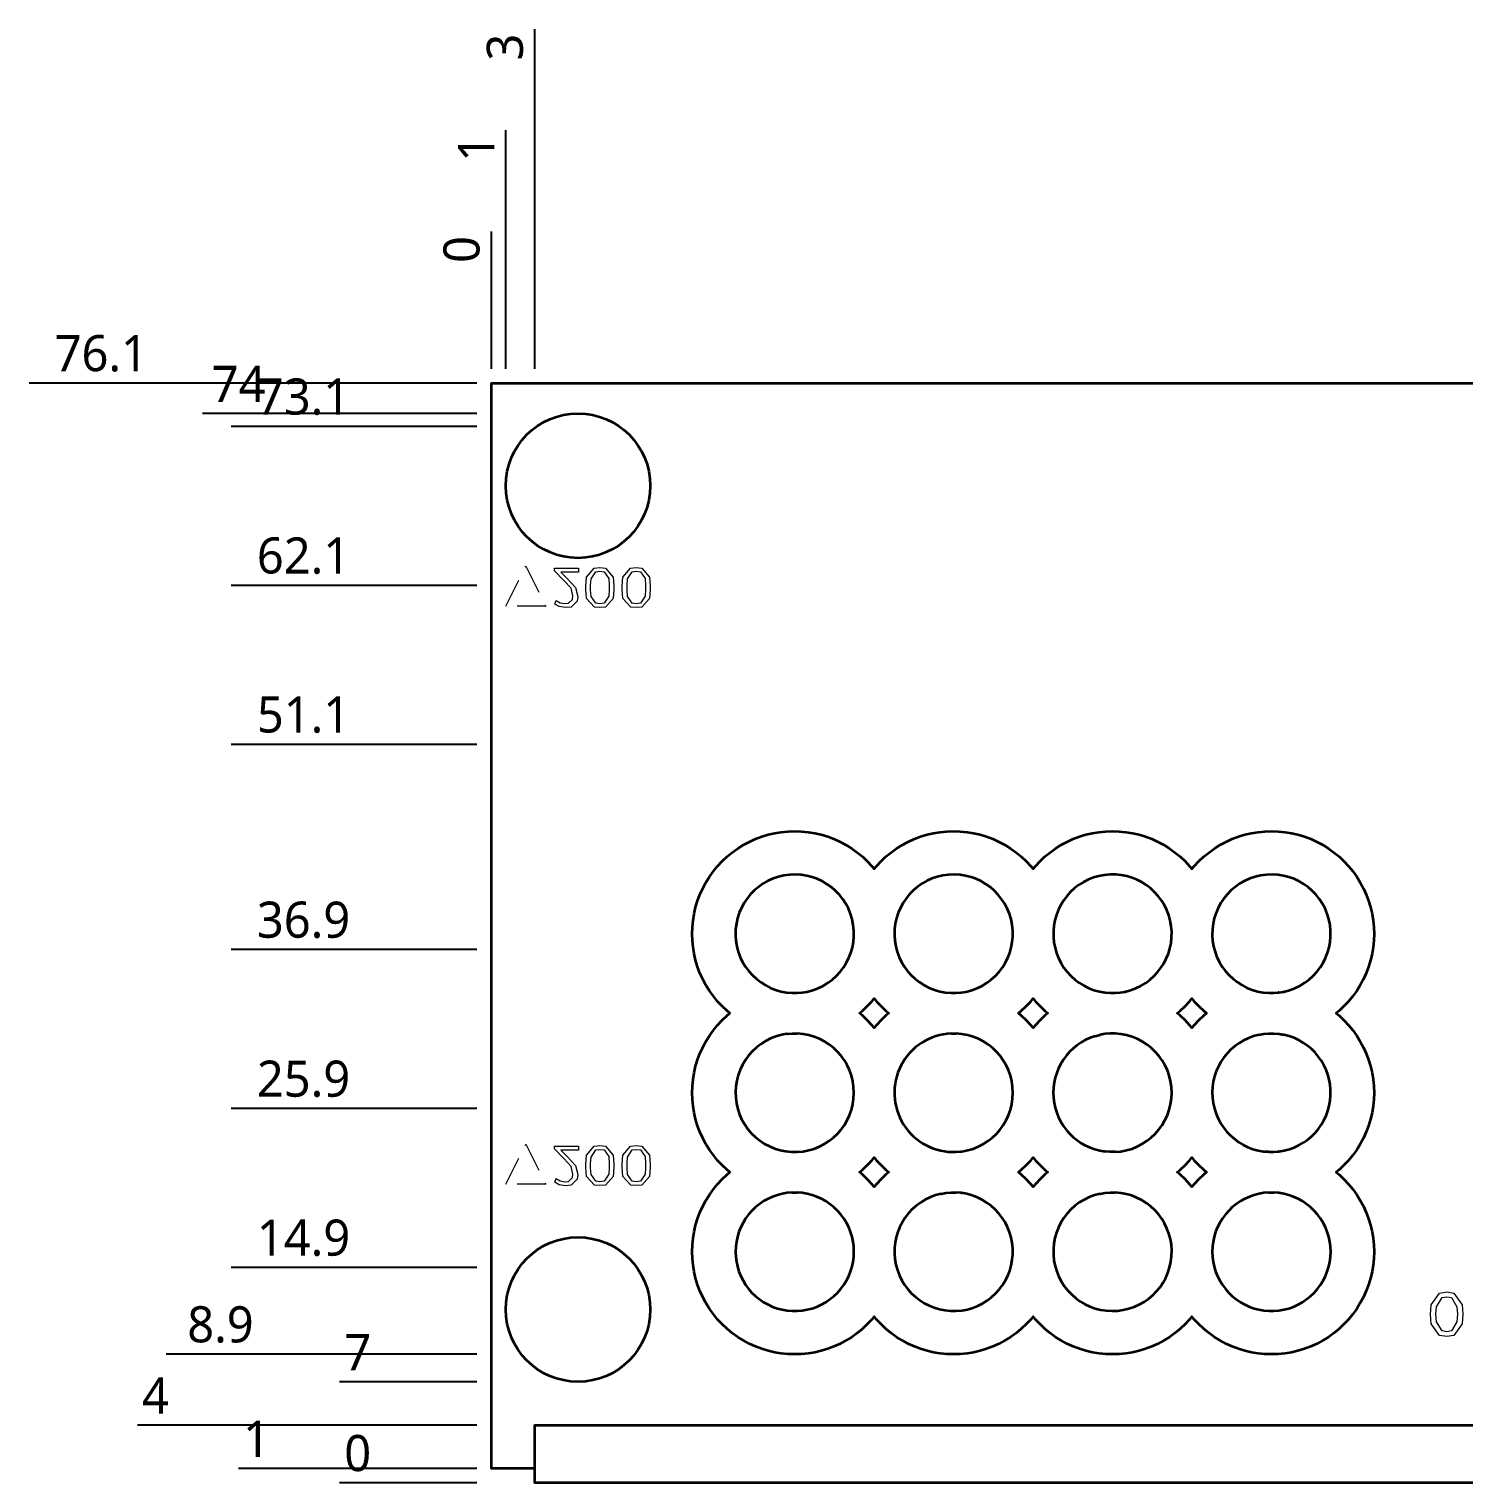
# Model space of a CAD drawing. Header units: millimetres. Extents: x -32 to 469, y -279 to 148.
# Drawn here: x -32 to 67.3, y 47 to 147.6 of the extents above; entities that cross this region are included whole.
import ezdxf

# ---------------------------------------------------------------- set-up
doc = ezdxf.new("R2010")
doc.units = ezdxf.units.MM
doc.linetypes.add('HIDDEN', pattern=[3, 2, -1])
for name, color, linetype, lineweight in [('DIM', 4, 'CONTINUOUS', 13), ('HIDDEN', 8, 'HIDDEN', 18), ('VISIBLE', 7, 'CONTINUOUS', 35)]:
    doc.layers.add(name, color=color, linetype=linetype, lineweight=lineweight)
doc.styles.add('KR', font='malgun.ttf')
doc.dimstyles.new('TOCCATA', dxfattribs={"dimtxt": 2.5, "dimasz": 2, "dimexe": 1.2, "dimexo": 1, "dimgap": 0.8, "dimtad": 1, "dimdsep": 46, "dimtxsty": 'KR', "dimblk": 'ARCHTICK', "dimcen": 2.5, "dimazin": 3, "dimtfac": 0.5, "dimtmove": 2, "dimatfit": 3})

# ---------------------------------------------------------------- blocks, each defined once
blk = doc.blocks.new('_ARCHTICK')
at = {"color": 0, "linetype": 'BYBLOCK', "const_width": 0.15}
blk.add_lwpolyline([(-0.5, -0.5), (0.5, 0.5)], dxfattribs=at)
blk = doc.blocks.new('*D6')
for p, q in [((1, 134.1), (1, 140.6)), ((1, 130.1), (1, 134.1)), ((1, 124.1), (1, 130.1))]:
    blk.add_line(p, q)
at = {"layer": 'Defpoints'}
for p in [(1, 138.1), (1, 123.1), (0, 47)]:
    blk.add_point(p, dxfattribs=at)
at = {"layer": 'DIM', "insert": (-1.05, 139.35), "char_height": 2.5, "attachment_point": 5, "rotation": 90, "style": 'KR'}
blk.add_mtext('1', dxfattribs=at)

msp = doc.modelspace()

# ---------------------------------------------------------------- linework, layer by layer
at = {"layer": 'HIDDEN'}
for points in [[(1.004, 107.674), (2.388, 110.434), (3.777, 107.674), (1.004, 107.674)], [(4.368, 110.11), (4.368, 110.298), (6.037, 110.298), (6.037, 110.026), (4.812, 110.026), (5.232, 109.602), (5.837, 108.97), (5.977, 108.346), (5.94, 108.008), (5.518, 107.603), (5.144, 107.566), (4.704, 107.634), (4.4, 107.81), (4.492, 108.062), (4.756, 107.898), (5.092, 107.842), (5.351, 107.864), (5.623, 108.129), (5.644, 108.374), (5.516, 108.904), (5.008, 109.446), (4.368, 110.11)], [(6.532, 108.838), (6.532, 109.062), (6.586, 109.676), (7.117, 110.299), (7.516, 110.346), (7.908, 110.299), (8.424, 109.68), (8.476, 109.066), (8.476, 108.822), (8.422, 108.199), (7.902, 107.61), (7.52, 107.57), (7.133, 107.61), (6.59, 108.205), (6.532, 108.838)], [(6.872, 108.798), (6.872, 109.094), (6.9, 109.552), (7.226, 110.042), (7.516, 110.082), (7.802, 110.047), (8.124, 109.579), (8.152, 109.114), (8.152, 108.818), (8.125, 108.357), (7.805, 107.873), (7.52, 107.834), (7.229, 107.871), (6.901, 108.341), (6.872, 108.798)], [(9.052, 108.838), (9.052, 109.062), (9.106, 109.676), (9.637, 110.299), (10.036, 110.346), (10.428, 110.299), (10.944, 109.68), (10.996, 109.066), (10.996, 108.822), (10.942, 108.199), (10.422, 107.61), (10.04, 107.57), (9.653, 107.61), (9.11, 108.205), (9.052, 108.838)], [(9.392, 108.798), (9.392, 109.094), (9.42, 109.552), (9.746, 110.042), (10.036, 110.082), (10.322, 110.047), (10.644, 109.579), (10.672, 109.114), (10.672, 108.818), (10.645, 108.357), (10.325, 107.873), (10.04, 107.834), (9.749, 107.871), (9.421, 108.341), (9.392, 108.798)], [(1.004, 67.674), (2.388, 70.434), (3.777, 67.674), (1.004, 67.674)], [(4.368, 70.11), (4.368, 70.298), (6.037, 70.298), (6.037, 70.026), (4.812, 70.026), (5.232, 69.602), (5.837, 68.97), (5.977, 68.346), (5.94, 68.008), (5.518, 67.603), (5.144, 67.566), (4.704, 67.634), (4.4, 67.81), (4.492, 68.062), (4.756, 67.898), (5.092, 67.842), (5.351, 67.864), (5.623, 68.129), (5.644, 68.374), (5.516, 68.904), (5.008, 69.446), (4.368, 70.11)], [(6.532, 68.838), (6.532, 69.062), (6.586, 69.676), (7.117, 70.299), (7.516, 70.346), (7.908, 70.299), (8.424, 69.68), (8.476, 69.066), (8.476, 68.822), (8.422, 68.199), (7.902, 67.61), (7.52, 67.57), (7.133, 67.61), (6.59, 68.205), (6.532, 68.838)], [(6.872, 68.798), (6.872, 69.094), (6.9, 69.552), (7.226, 70.042), (7.516, 70.082), (7.802, 70.047), (8.124, 69.579), (8.152, 69.114), (8.152, 68.818), (8.125, 68.357), (7.805, 67.873), (7.52, 67.834), (7.229, 67.871), (6.901, 68.341), (6.872, 68.798)], [(9.052, 68.838), (9.052, 69.062), (9.106, 69.676), (9.637, 70.299), (10.036, 70.346), (10.428, 70.299), (10.944, 69.68), (10.996, 69.066), (10.996, 68.822), (10.942, 68.199), (10.422, 67.61), (10.04, 67.57), (9.653, 67.61), (9.11, 68.205), (9.052, 68.838)], [(9.392, 68.798), (9.392, 69.094), (9.42, 69.552), (9.746, 70.042), (10.036, 70.082), (10.322, 70.047), (10.644, 69.579), (10.672, 69.114), (10.672, 68.818), (10.645, 68.357), (10.325, 67.873), (10.04, 67.834), (9.749, 67.871), (9.421, 68.341), (9.392, 68.798)], [(65.066, 58.01), (65.015, 58.663), (65.066, 59.321), (65.64, 60.135), (66.135, 60.212), (66.629, 60.135), (67.199, 59.323), (67.25, 58.667), (67.199, 58.012), (66.629, 57.2), (66.135, 57.123), (65.64, 57.2), (65.066, 58.01)], [(65.422, 58.156), (65.385, 58.667), (65.422, 59.177), (65.814, 59.82), (66.135, 59.883), (66.456, 59.82), (66.844, 59.177), (66.88, 58.667), (66.844, 58.156), (66.456, 57.514), (66.135, 57.452), (65.814, 57.514), (65.422, 58.156)]]:
    msp.add_lwpolyline(points, dxfattribs=at)
at = {"layer": 'VISIBLE'}
for points in [[(3, 48), (0, 48), (0, 123.1), (161.6, 123.1), (161.6, 47), (3, 47), (3, 51), (161.6, 51)], [(13.915, 62.536), (13.9, 63), (13.915, 63.464), (13.961, 63.927), (14.036, 64.385), (14.142, 64.838), (14.277, 65.282), (14.44, 65.717), (14.632, 66.14), (14.851, 66.55), (15.097, 66.945), (15.367, 67.322), (15.662, 67.681), (15.98, 68.02), (16.319, 68.338), (16.516, 68.5), (16.319, 68.662), (15.98, 68.98), (15.662, 69.319), (15.367, 69.678), (15.097, 70.055), (14.851, 70.45), (14.632, 70.86), (14.44, 71.283), (14.277, 71.718), (14.142, 72.162), (14.036, 72.615), (13.961, 73.073), (13.915, 73.536), (13.9, 74), (13.915, 74.464), (13.961, 74.927), (14.036, 75.385), (14.142, 75.838), (14.277, 76.282), (14.44, 76.717), (14.632, 77.14), (14.851, 77.55), (15.097, 77.945), (15.367, 78.322), (15.662, 78.681), (15.98, 79.02), (16.319, 79.338), (16.516, 79.5), (16.319, 79.662), (15.98, 79.98), (15.662, 80.319), (15.367, 80.678), (15.097, 81.055), (14.851, 81.45), (14.632, 81.86), (14.44, 82.283), (14.277, 82.718), (14.142, 83.162), (14.036, 83.615), (13.961, 84.073), (13.915, 84.536), (13.9, 85), (13.915, 85.464), (13.961, 85.927), (14.036, 86.385), (14.142, 86.838), (14.277, 87.282), (14.44, 87.717), (14.632, 88.14), (14.851, 88.55), (15.097, 88.945), (15.367, 89.322), (15.662, 89.681), (15.98, 90.02), (16.319, 90.338), (16.678, 90.633), (17.055, 90.903), (17.45, 91.149), (17.86, 91.368), (18.283, 91.56), (18.718, 91.723), (19.162, 91.858), (19.615, 91.964), (20.073, 92.039), (20.536, 92.085), (21, 92.1), (21.464, 92.085), (21.927, 92.039), (22.385, 91.964), (22.838, 91.858), (23.282, 91.723), (23.717, 91.56), (24.14, 91.368), (24.55, 91.149), (24.945, 90.903), (25.322, 90.633), (25.681, 90.338), (26.02, 90.02), (26.338, 89.681), (26.5, 89.484), (26.662, 89.681), (26.98, 90.02), (27.319, 90.338), (27.678, 90.633), (28.055, 90.903), (28.45, 91.149), (28.86, 91.368), (29.283, 91.56), (29.718, 91.723), (30.162, 91.858), (30.615, 91.964), (31.073, 92.039), (31.536, 92.085), (32, 92.1), (32.464, 92.085), (32.927, 92.039), (33.385, 91.964), (33.838, 91.858), (34.282, 91.723), (34.717, 91.56), (35.14, 91.368), (35.55, 91.149), (35.945, 90.903), (36.322, 90.633), (36.681, 90.338), (37.02, 90.02), (37.338, 89.681), (37.5, 89.484), (37.662, 89.681), (37.98, 90.02), (38.319, 90.338), (38.678, 90.633), (39.055, 90.903), (39.45, 91.149), (39.86, 91.368), (40.283, 91.56), (40.718, 91.723), (41.162, 91.858), (41.615, 91.964), (42.073, 92.039), (42.536, 92.085), (43, 92.1), (43.464, 92.085), (43.927, 92.039), (44.385, 91.964), (44.838, 91.858), (45.282, 91.723), (45.717, 91.56), (46.14, 91.368), (46.55, 91.149), (46.945, 90.903), (47.322, 90.633), (47.681, 90.338), (48.02, 90.02), (48.338, 89.681), (48.5, 89.484), (48.662, 89.681), (48.98, 90.02), (49.319, 90.338), (49.678, 90.633), (50.055, 90.903), (50.45, 91.149), (50.86, 91.368), (51.283, 91.56), (51.718, 91.723), (52.162, 91.858), (52.615, 91.964), (53.073, 92.039), (53.536, 92.085), (54, 92.1), (54.464, 92.085), (54.927, 92.039), (55.385, 91.964), (55.838, 91.858), (56.282, 91.723), (56.717, 91.56), (57.14, 91.368), (57.55, 91.149), (57.945, 90.903), (58.322, 90.633), (58.681, 90.338), (59.02, 90.02), (59.338, 89.681), (59.633, 89.322), (59.903, 88.945), (60.149, 88.55), (60.368, 88.14), (60.56, 87.717), (60.723, 87.282), (60.858, 86.838), (60.964, 86.385), (61.039, 85.927), (61.085, 85.464), (61.1, 85), (61.085, 84.536), (61.039, 84.073), (60.964, 83.615), (60.858, 83.162), (60.723, 82.718), (60.56, 82.283), (60.368, 81.86), (60.149, 81.45), (59.903, 81.055), (59.633, 80.678), (59.338, 80.319), (59.02, 79.98), (58.681, 79.662), (58.484, 79.5), (58.681, 79.338), (59.02, 79.02), (59.338, 78.681), (59.633, 78.322), (59.903, 77.945), (60.149, 77.55), (60.368, 77.14), (60.56, 76.717), (60.723, 76.282), (60.858, 75.838), (60.964, 75.385), (61.039, 74.927), (61.085, 74.464), (61.1, 74), (61.085, 73.536), (61.039, 73.073), (60.964, 72.615), (60.858, 72.162), (60.723, 71.718), (60.56, 71.283), (60.368, 70.86), (60.149, 70.45), (59.903, 70.055), (59.633, 69.678), (59.338, 69.319), (59.02, 68.98), (58.681, 68.662), (58.484, 68.5), (58.681, 68.338), (59.02, 68.02), (59.338, 67.681), (59.633, 67.322), (59.903, 66.945), (60.149, 66.55), (60.368, 66.14), (60.56, 65.717), (60.723, 65.282), (60.858, 64.838), (60.964, 64.385), (61.039, 63.927), (61.085, 63.464), (61.1, 63), (61.085, 62.536), (61.039, 62.073), (60.964, 61.615), (60.858, 61.162), (60.723, 60.718), (60.56, 60.283), (60.368, 59.86), (60.149, 59.45), (59.903, 59.055), (59.633, 58.678), (59.338, 58.319), (59.02, 57.98), (58.681, 57.662), (58.322, 57.367), (57.945, 57.097), (57.55, 56.851), (57.14, 56.632), (56.717, 56.44), (56.282, 56.277), (55.838, 56.142), (55.385, 56.036), (54.927, 55.961), (54.464, 55.915), (54, 55.9), (53.536, 55.915), (53.073, 55.961), (52.615, 56.036), (52.162, 56.142), (51.718, 56.277), (51.283, 56.44), (50.86, 56.632), (50.45, 56.851), (50.055, 57.097), (49.678, 57.367), (49.319, 57.662), (48.98, 57.98), (48.662, 58.319), (48.5, 58.516), (48.338, 58.319), (48.02, 57.98), (47.681, 57.662), (47.322, 57.367), (46.945, 57.097), (46.55, 56.851), (46.14, 56.632), (45.717, 56.44), (45.282, 56.277), (44.838, 56.142), (44.385, 56.036), (43.927, 55.961), (43.464, 55.915), (43, 55.9), (42.536, 55.915), (42.073, 55.961), (41.615, 56.036), (41.162, 56.142), (40.718, 56.277), (40.283, 56.44), (39.86, 56.632), (39.45, 56.851), (39.055, 57.097), (38.678, 57.367), (38.319, 57.662), (37.98, 57.98), (37.662, 58.319), (37.5, 58.516), (37.338, 58.319), (37.02, 57.98), (36.681, 57.662), (36.322, 57.367), (35.945, 57.097), (35.55, 56.851), (35.14, 56.632), (34.717, 56.44), (34.282, 56.277), (33.838, 56.142), (33.385, 56.036), (32.927, 55.961), (32.464, 55.915), (32, 55.9), (31.536, 55.915), (31.073, 55.961), (30.615, 56.036), (30.162, 56.142), (29.718, 56.277), (29.283, 56.44), (28.86, 56.632), (28.45, 56.851), (28.055, 57.097), (27.678, 57.367), (27.319, 57.662), (26.98, 57.98), (26.662, 58.319), (26.5, 58.516), (26.338, 58.319), (26.02, 57.98), (25.681, 57.662), (25.322, 57.367), (24.945, 57.097), (24.55, 56.851), (24.14, 56.632), (23.717, 56.44), (23.282, 56.277), (22.838, 56.142), (22.385, 56.036), (21.927, 55.961), (21.464, 55.915), (21, 55.9), (20.536, 55.915), (20.073, 55.961), (19.615, 56.036), (19.162, 56.142), (18.718, 56.277), (18.283, 56.44), (17.86, 56.632), (17.45, 56.851), (17.055, 57.097), (16.678, 57.367), (16.319, 57.662), (15.98, 57.98), (15.662, 58.319), (15.367, 58.678), (15.097, 59.055), (14.851, 59.45), (14.632, 59.86), (14.44, 60.283), (14.277, 60.718), (14.142, 61.162), (14.036, 61.615), (13.961, 62.073), (13.915, 62.536)], [(20.826, 80.904), (21.174, 80.904)], [(21.174, 80.904), (21.521, 80.933), (21.864, 80.992)], [(21.82, 80.985), (21.828, 80.986)], [(21.864, 80.992), (21.927, 81.008)], [(25.681, 79.338), (25.484, 79.5), (25.681, 79.662), (26.02, 79.98), (26.338, 80.319), (26.5, 80.516), (26.662, 80.319), (26.98, 79.98), (27.319, 79.662), (27.516, 79.5), (27.319, 79.338), (26.98, 79.02), (26.662, 78.681), (26.5, 78.484), (26.338, 78.681), (26.02, 79.02), (25.681, 79.338)], [(31.826, 80.904), (32.174, 80.904)], [(32.174, 80.904), (32.521, 80.933), (32.864, 80.992)], [(32.82, 80.985), (32.828, 80.986)], [(32.864, 80.992), (32.927, 81.008)], [(36.681, 79.338), (36.484, 79.5), (36.681, 79.662), (37.02, 79.98), (37.338, 80.319), (37.5, 80.516), (37.662, 80.319), (37.98, 79.98), (38.319, 79.662), (38.516, 79.5), (38.319, 79.338), (37.98, 79.02), (37.662, 78.681), (37.5, 78.484), (37.338, 78.681), (37.02, 79.02), (36.681, 79.338)], [(42.479, 80.933), (42.826, 80.904)], [(42.479, 80.933), (42.536, 80.928)], [(42.826, 80.904), (43.174, 80.904)], [(43.174, 80.904), (43.521, 80.933), (43.864, 80.992)], [(43.864, 80.992), (43.828, 80.986)], [(43.864, 80.992), (43.927, 81.008)], [(47.681, 79.338), (47.484, 79.5), (47.681, 79.662), (48.02, 79.98), (48.338, 80.319), (48.5, 80.516), (48.662, 80.319), (48.98, 79.98), (49.319, 79.662), (49.516, 79.5), (49.319, 79.338), (48.98, 79.02), (48.662, 78.681), (48.5, 78.484), (48.338, 78.681), (48.02, 79.02), (47.681, 79.338)], [(53.078, 81.007), (53.073, 81.008)], [(53.826, 80.904), (54.174, 80.904)], [(54.174, 80.904), (54.521, 80.933)], [(54.521, 80.933), (54.464, 80.928)], [(54.521, 80.933), (54.864, 80.992)], [(54.864, 80.992), (54.82, 80.985)], [(54.864, 80.992), (54.927, 81.008)], [(20.479, 78.067), (20.826, 78.096)], [(20.479, 78.067), (20.536, 78.072)], [(20.826, 78.096), (21.174, 78.096)], [(31.826, 78.096), (32.174, 78.096)], [(41.799, 77.92), (42.136, 78.008)], [(41.799, 77.92), (42.136, 78.008)], [(43.174, 78.096), (42.826, 78.096), (42.479, 78.067), (42.136, 78.008)], [(42.531, 78.071), (42.536, 78.072)], [(43.927, 77.992), (43.926, 77.992)], [(53.136, 78.008), (53.073, 77.992)], [(53.136, 78.008), (53.479, 78.067), (53.826, 78.096)], [(53.826, 78.096), (54.174, 78.096)], [(54.174, 78.096), (54.521, 78.067), (54.863, 78.008)], [(54.863, 78.008), (54.579, 78.057)], [(54.927, 77.992), (54.926, 77.992)], [(21.464, 69.928), (21.469, 69.929)], [(25.681, 68.338), (25.484, 68.5), (25.681, 68.662), (26.02, 68.98), (26.338, 69.319), (26.5, 69.516), (26.662, 69.319), (26.98, 68.98), (27.319, 68.662), (27.516, 68.5), (27.319, 68.338), (26.98, 68.02), (26.662, 67.681), (26.5, 67.484), (26.338, 67.681), (26.02, 68.02), (25.681, 68.338)], [(31.074, 70.008), (31.073, 70.008)], [(32.464, 69.928), (32.469, 69.929)], [(36.681, 68.338), (36.484, 68.5), (36.681, 68.662), (37.02, 68.98), (37.338, 69.319), (37.5, 69.516), (37.662, 69.319), (37.98, 68.98), (38.319, 68.662), (38.516, 68.5), (38.319, 68.338), (37.98, 68.02), (37.662, 67.681), (37.5, 67.484), (37.338, 67.681), (37.02, 68.02), (36.681, 68.338)], [(42.074, 70.008), (42.073, 70.008)], [(42.479, 69.933), (42.421, 69.943)], [(43.174, 69.904), (42.826, 69.904), (42.479, 69.933)], [(43.464, 69.928), (43.469, 69.929)], [(47.681, 68.338), (47.484, 68.5), (47.681, 68.662), (48.02, 68.98), (48.338, 69.319), (48.5, 69.516), (48.662, 69.319), (48.98, 68.98), (49.319, 68.662), (49.516, 68.5), (49.319, 68.338), (48.98, 68.02), (48.662, 67.681), (48.5, 67.484), (48.338, 67.681), (48.02, 68.02), (47.681, 68.338)], [(53.074, 70.008), (53.073, 70.008)], [(53.826, 69.904), (53.536, 69.928)], [(53.826, 69.904), (54.174, 69.904), (54.521, 69.933)], [(54.521, 69.933), (54.464, 69.928)], [(20.826, 67.096), (20.479, 67.067), (20.136, 67.008), (19.799, 66.92), (19.471, 66.804), (19.154, 66.661), (18.85, 66.491), (18.562, 66.296), (18.291, 66.078), (18.04, 65.837), (17.81, 65.576), (17.603, 65.296), (17.421, 65), (17.264, 64.689), (17.134, 64.366), (17.032, 64.033), (16.959, 63.693), (16.915, 63.348), (16.9, 63), (16.915, 62.652), (16.959, 62.307), (17.032, 61.967), (17.134, 61.634), (17.264, 61.311), (17.421, 61), (17.603, 60.704), (17.81, 60.424), (18.04, 60.163), (18.291, 59.922), (18.562, 59.704), (18.85, 59.509), (19.154, 59.339), (19.471, 59.196), (19.799, 59.08), (20.136, 58.992), (20.479, 58.933), (20.826, 58.904), (21.174, 58.904), (21.521, 58.933), (21.864, 58.992), (22.201, 59.08), (22.529, 59.196), (22.846, 59.339), (23.15, 59.509), (23.438, 59.704), (23.709, 59.922), (23.96, 60.163), (24.19, 60.424), (24.397, 60.704), (24.579, 61), (24.736, 61.311), (24.866, 61.634), (24.968, 61.967), (25.041, 62.307), (25.085, 62.652), (25.1, 63), (25.085, 63.348), (25.041, 63.693), (24.968, 64.033), (24.866, 64.366), (24.736, 64.689), (24.579, 65), (24.397, 65.296), (24.19, 65.576), (23.96, 65.837), (23.709, 66.078), (23.438, 66.296), (23.15, 66.491), (22.846, 66.661), (22.529, 66.804), (22.201, 66.92), (21.864, 67.008), (21.521, 67.067), (21.174, 67.096)], [(20.172, 67.014), (20.18, 67.015)], [(20.826, 67.096), (21.174, 67.096)], [(31.136, 67.008), (31.48, 67.067), (31.826, 67.096)], [(31.136, 67.008), (31.172, 67.014)], [(31.826, 67.096), (32.174, 67.096)], [(32.52, 67.067), (32.174, 67.096)], [(32.52, 67.067), (32.579, 67.057)], [(42.136, 67.008), (42.479, 67.067), (42.826, 67.096)], [(42.136, 67.008), (42.18, 67.015)], [(42.826, 67.096), (43.174, 67.096)], [(53.826, 67.096), (53.479, 67.067), (53.136, 67.008), (52.799, 66.92), (52.471, 66.804), (52.154, 66.661), (51.85, 66.491), (51.562, 66.296), (51.291, 66.078), (51.04, 65.837), (50.81, 65.576), (50.603, 65.296), (50.421, 65), (50.264, 64.689), (50.134, 64.366), (50.032, 64.033), (49.959, 63.693), (49.915, 63.348), (49.9, 63), (49.915, 62.652), (49.959, 62.307), (50.032, 61.967), (50.134, 61.634), (50.264, 61.311), (50.421, 61), (50.603, 60.704), (50.81, 60.424), (51.04, 60.163), (51.291, 59.922), (51.562, 59.704), (51.85, 59.509), (52.154, 59.339), (52.471, 59.196), (52.799, 59.08), (53.136, 58.992), (53.479, 58.933), (53.826, 58.904), (54.174, 58.904), (54.521, 58.933), (54.864, 58.992), (55.201, 59.08), (55.529, 59.196), (55.846, 59.339), (56.15, 59.509), (56.438, 59.704), (56.709, 59.922), (56.96, 60.163), (57.19, 60.424), (57.397, 60.704), (57.579, 61), (57.736, 61.311), (57.866, 61.634), (57.968, 61.967), (58.041, 62.307), (58.085, 62.652), (58.1, 63), (58.085, 63.348), (58.041, 63.693), (57.968, 64.033), (57.866, 64.366), (57.736, 64.689), (57.579, 65), (57.397, 65.296), (57.19, 65.576), (56.96, 65.837), (56.709, 66.078), (56.438, 66.296), (56.15, 66.491), (55.846, 66.661), (55.529, 66.804), (55.201, 66.92), (54.863, 67.008), (54.521, 67.067)], [(53.172, 67.014), (53.18, 67.015)], [(53.826, 67.096), (54.174, 67.096)], [(54.521, 67.067), (54.174, 67.096)], [(54.521, 67.067), (54.464, 67.072)], [(54.579, 67.057), (54.563, 67.059)]]:
    msp.add_lwpolyline(points, dxfattribs=at)
for centre in [(6, 116), (6, 59)]:
    msp.add_circle(centre, 5, dxfattribs=at)
for centre, start, end in [((21, 85), -77.83077, -92.42841), ((32, 85), -77.83143, -92.4283), ((43, 85), -77.83784, -97.29732), ((54, 85), -77.83784, -92.42839), ((21, 74), 97.29734, -87.56761), ((21, 74), -87.56904, 87.56859), ((32, 74), 92.43021, -87.56762), ((32, 74), -87.56871, 87.56893), ((43, 74), 107.02701, -97.29775), ((43, 74), -87.56869, 87.56901), ((54, 74), 102.16217, -92.43242), ((54, 74), -82.70262, 77.84371), ((32, 63), 102.16123, 82.70875), ((43, 63), 102.16047, 87.56862)]:
    msp.add_arc(centre, 4.1, start, end, dxfattribs=at)

# ---------------------------------------------------------------- dimensions: what is measured, and where the dimension line sits
at = {"layer": 'DIM'}
for feature_location, offset, dtype in [((3, 123.1), (0, 22), 1), ((161.6, 123.1), (0, 8), 1), ((0, 123.099998474), (0, 8), 1), ((0, 123.1), (-22, 0), 0), ((0, 121), (-15, 0), 0), ((0, 120.1), (-8, 0), 0), ((0, 109.1), (-8, 0), 0), ((0, 98.1), (-8, 0), 0), ((0, 83.9), (-8, 0), 0), ((0, 72.9), (-8, 0), 0), ((0, 61.9), (-8, 0), 0), ((0, 55.9), (-15, 0), 0), ((0, 54), (-8, 0), 0), ((0, 51), (-22, 0), 0), ((0, 48), (-15, 0), 0), ((0, 47), (-8, 0), 0)]:
    msp.add_ordinate_dim(feature_location=feature_location, offset=offset, dtype=dtype, origin=(0, 47), dimstyle='TOCCATA', dxfattribs=at).render()
dim = msp.add_ordinate_dim(feature_location=(1, 123.1), offset=(0, 15), dtype=1, origin=(0, 47), dimstyle='TOCCATA', dxfattribs=at)
dim.commit()
dim.dimension.update_dxf_attribs({"geometry": '*D6', "text_midpoint": (-1.05, 139.35)})

doc.saveas('drawing.dxf')
